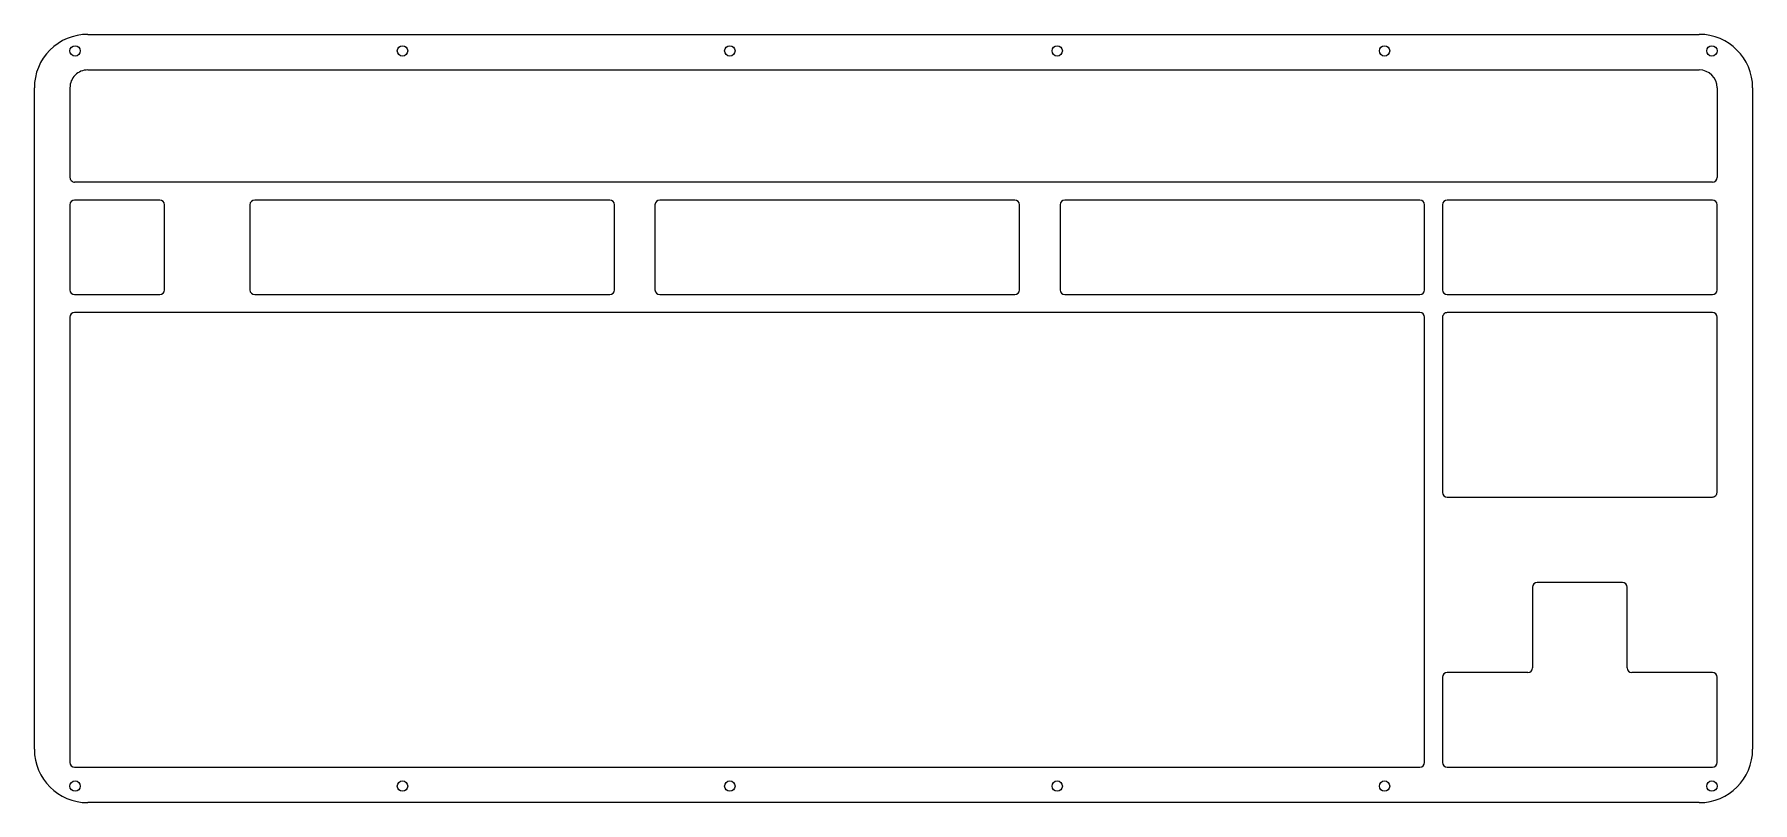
# Model space of a CAD drawing. Header units: millimetres. Extents: x 6 to 370, y 7 to 170.
import ezdxf

# ---------------------------------------------------------------- set-up
doc = ezdxf.new("R2010")
doc.units = ezdxf.units.MM

msp = doc.modelspace()

# ---------------------------------------------------------------- linework, layer by layer
at = {"color": 0}
for p, q in [((17.58, 169.63), (358.62, 169.63)), ((6.27, 18.32), (6.27, 158.32)), ((369.94, 158.33), (369.94, 18.32)), ((13.8, 133.55), (13.8, 115.55)), ((32.8, 134.55), (14.8, 134.55)), ((33.8, 115.55), (33.8, 133.55)), ((51.9, 133.55), (51.9, 115.55)), ((128.05, 134.55), (52.9, 134.55)), ((129.05, 115.55), (129.05, 133.55)), ((137.62, 133.55), (137.62, 115.55)), ((213.77, 134.55), (138.62, 134.55)), ((214.77, 115.55), (214.77, 133.55)), ((223.35, 133.55), (223.35, 115.55)), ((299.5, 134.55), (224.35, 134.55)), ((300.5, 115.55), (300.5, 133.55)), ((304.31, 133.55), (304.31, 115.55)), ((361.41, 134.55), (305.31, 134.55)), ((362.41, 115.55), (362.41, 133.55)), ((14.8, 114.55), (32.8, 114.55)), ((52.9, 114.55), (128.05, 114.55)), ((138.62, 114.55), (213.77, 114.55)), ((224.35, 114.55), (299.5, 114.55)), ((305.31, 114.55), (361.41, 114.55)), ((13.8, 109.74), (13.8, 15.54)), ((299.5, 110.74), (14.8, 110.74)), ((300.5, 15.54), (300.5, 109.74)), ((304.31, 109.74), (304.31, 72.69)), ((361.41, 110.74), (305.31, 110.74)), ((362.41, 72.69), (362.41, 109.74)), ((305.31, 71.69), (361.41, 71.69)), ((323.36, 52.59), (323.36, 35.54)), ((342.36, 53.59), (324.36, 53.59)), ((343.36, 35.54), (343.36, 52.59)), ((304.31, 33.54), (304.31, 15.54)), ((322.36, 34.54), (305.31, 34.54)), ((361.41, 34.54), (344.36, 34.54)), ((362.41, 15.54), (362.41, 33.54)), ((14.8, 14.54), (299.5, 14.54)), ((305.31, 14.54), (361.41, 14.54)), ((358.63, 7.01), (17.58, 7.01))]:
    msp.add_line(p, q, dxfattribs=at)
for p, q in [((17.58, 162.1), (358.62, 162.1)), ((13.8, 158.32), (13.8, 139.36)), ((362.41, 158.32), (362.41, 139.36)), ((361.41, 138.36), (14.8, 138.36))]:
    msp.add_line(p, q)
for centre in [(14.89, 166.13), (14.89, 10.51)]:
    msp.add_circle(centre, 1.1, dxfattribs=at)
at = {"linetype": 'Continuous'}
for centre in [(84.18, 166.13), (153.46, 166.13), (222.75, 166.13), (292.03, 166.13), (361.31, 166.13), (84.18, 10.51), (153.46, 10.51), (222.75, 10.51), (292.03, 10.51), (361.31, 10.51)]:
    msp.add_circle(centre, 1.1, dxfattribs=at)
at = {"color": 0}
for centre, radius, start, end in [((17.58, 158.32), 11.31, 90.0162, 180.0162), ((358.63, 158.32), 11.31, 0.0162, 90.0162), ((14.8, 133.55), 1, 90, 180), ((32.8, 133.55), 1, 0, 90), ((52.9, 133.55), 1, 90, 180), ((128.05, 133.55), 1, 0, 90), ((138.62, 133.55), 1, 90, 180), ((213.77, 133.55), 1, 0, 90), ((224.35, 133.55), 1, 90, 180), ((299.5, 133.55), 1, 0, 90), ((305.31, 133.55), 1, 90, 180), ((361.41, 133.55), 1, 0, 90), ((14.8, 115.55), 1, 180, 270), ((32.8, 115.55), 1, 270, 0), ((52.9, 115.55), 1, 180, 270), ((128.05, 115.55), 1, 270, 0), ((138.62, 115.55), 1, 180, 270), ((213.77, 115.55), 1, 270, 0), ((224.35, 115.55), 1, 180, 270), ((299.5, 115.55), 1, 270, 0), ((305.31, 115.55), 1, 180, 270), ((361.41, 115.55), 1, 270, 0), ((14.8, 109.74), 1, 90, 180), ((299.5, 109.74), 1, 0, 90), ((305.31, 109.74), 1, 90.0002, 180.0003), ((361.41, 109.74), 1, 0.0003, 90.0002), ((305.31, 72.69), 1, 180.0003, 270), ((361.41, 72.69), 1, 270, 0.0003), ((324.36, 52.59), 1, 90, 180), ((342.36, 52.59), 1, 0, 90), ((305.31, 33.54), 1, 90, 180), ((322.36, 35.54), 1, 270, 0), ((344.36, 35.54), 1, 180, 270), ((361.41, 33.54), 1, 0, 90), ((17.58, 18.32), 11.31, 180.0162, 269.9838), ((358.63, 18.32), 11.31, 270.0162, 0.0162), ((14.8, 15.54), 1, 180, 270), ((299.5, 15.54), 1, 270, 0), ((305.31, 15.54), 1, 180, 270), ((361.41, 15.54), 1, 270, 0)]:
    msp.add_arc(centre, radius, start, end, dxfattribs=at)
for centre, radius, start, end in [((17.58, 158.32), 3.78, 90.0162, 180.0162), ((358.63, 158.32), 3.78, 0.0162, 90.0162), ((14.8, 139.36), 1, 180, 270.0178), ((361.41, 139.36), 1, 270, 0)]:
    msp.add_arc(centre, radius, start, end)

doc.saveas('drawing.dxf')
